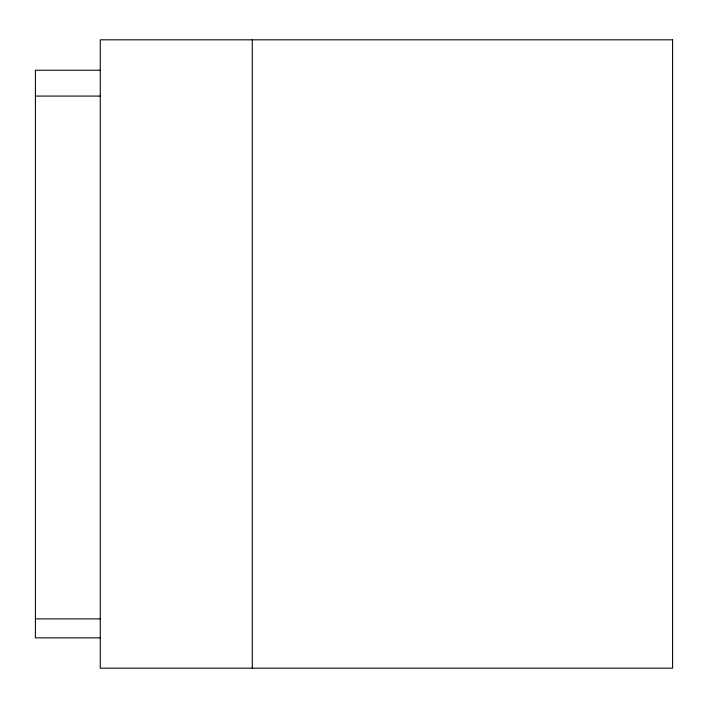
<?xml version="1.0" encoding="UTF-8"?>
<svg xmlns="http://www.w3.org/2000/svg" width="708" height="708" viewBox="0 0 708 708"><rect width="100%" height="100%" fill="white"/><g stroke="black" fill="none" stroke-linecap="round" stroke-linejoin="round"><path stroke-width="1.06" d="M100.262 70.234L35.4 70.234L35.4 637.864L100.262 637.864M35.4 96.076L100.262 96.076M35.4 618.88L100.262 618.88M252.278 39.825L252.278 668.175M672.6 39.825L100.262 39.825L100.262 668.175L672.6 668.175L672.6 39.825"/></g></svg>
